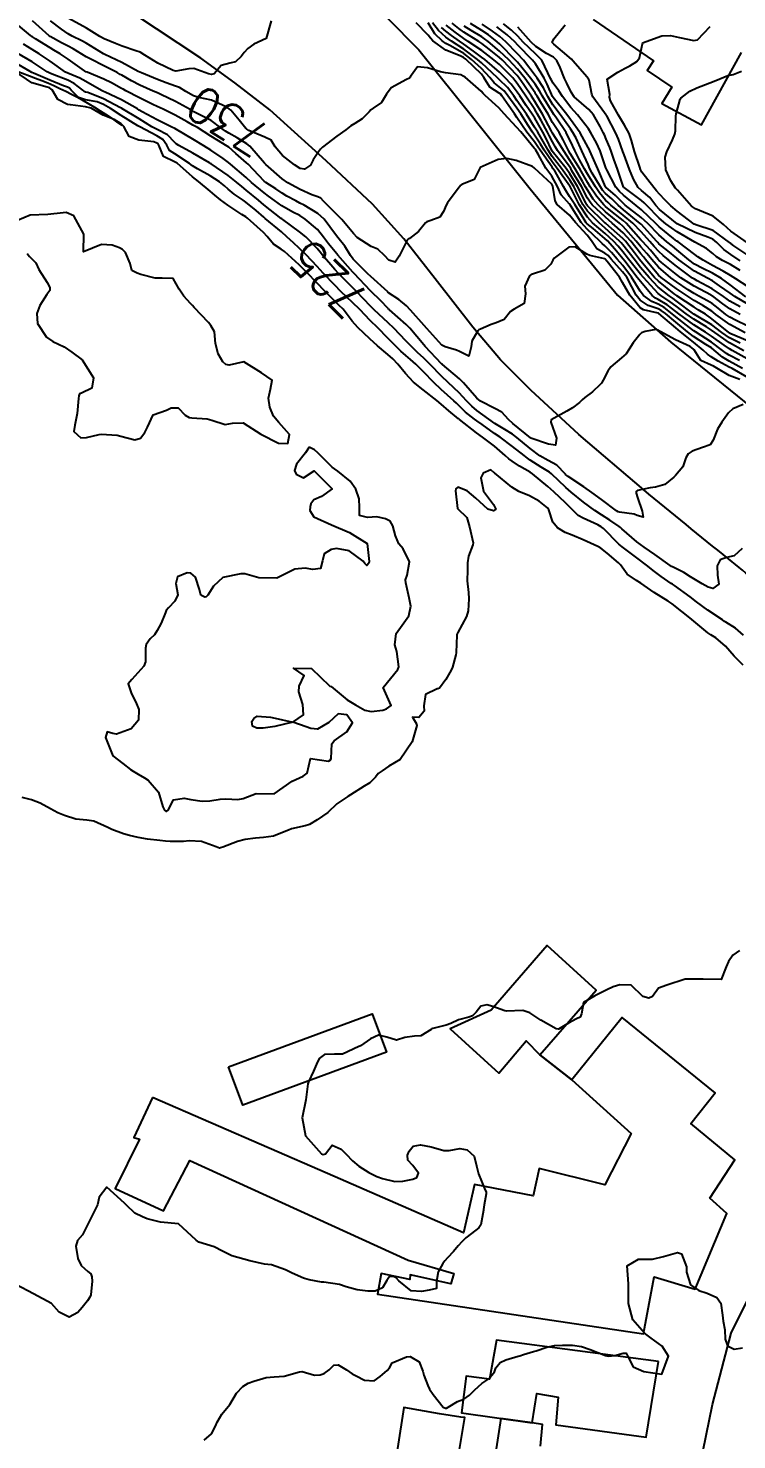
# Model space of a CAD drawing. Header units: metres. Extents: x 318500 to 325275, y 7408834 to 7428799.
# Drawn here: x 321643.6 to 321722.4, y 7415593.7 to 7415750.7 of the extents above; entities that cross this region are included whole.
import ezdxf
from ezdxf.enums import TextEntityAlignment as Align

# ---------------------------------------------------------------- set-up
doc = ezdxf.new("R2010")
doc.units = ezdxf.units.M
doc.header["$MEASUREMENT"] = 0
for name, color, linetype in [('Cotas', 45, 'Continuous'), ('Curvas de Nivel 1m', 11, 'Continuous'), ('Curvas de Nivel 5m', 15, 'Continuous'), ('Edificações', 30, 'Continuous'), ('Vias Primárias', 230, 'Continuous')]:
    doc.layers.add(name, color=color, linetype=linetype)
doc.styles.add('Style-STANDARD', font='STANDARD.shx')

msp = doc.modelspace()

# ---------------------------------------------------------------- linework, layer by layer
at = {"layer": 'Curvas de Nivel 1m', "flags": 128}
for points, elevation in [([(321723.55, 7415711.9), (321721.88, 7415712.88), (321721.56, 7415713.04), (321720.34, 7415713.68), (321719.57, 7415714.17), (321719.14, 7415714.48), (321718.65, 7415714.92), (321717.59, 7415715.79), (321716.14, 7415716.95), (321715.62, 7415717.39), (321713.73, 7415718.99), (321713.68, 7415719.03), (321713.64, 7415719.04), (321712.03, 7415719.4), (321711.65, 7415719.62), (321710.49, 7415721.03), (321709.68, 7415722.44), (321709.34, 7415723.05), (321707.99, 7415724.79), (321707.74, 7415725.07), (321706.07, 7415725.44), (321705.73, 7415725.61), (321704.41, 7415726.43), (321703.73, 7415726.39), (321702.09, 7415725.14), (321701.93, 7415724.93), (321701.71, 7415724.47), (321701.05, 7415723.81), (321699.69, 7415723.39), (321699.54, 7415723.33), (321699.34, 7415723.18), (321698.84, 7415722.02), (321698.91, 7415721.19), (321698.74, 7415720.1), (321697.64, 7415719.48), (321697.23, 7415719.21), (321696.54, 7415718.31), (321695.62, 7415717.96), (321695.07, 7415717.78), (321693.9, 7415717.26), (321693.71, 7415717.16), (321693.61, 7415717.06), (321692.94, 7415715.91), (321692.87, 7415715.27), (321692.61, 7415714.23), (321691.57, 7415714.76), (321691.22, 7415714.93), (321689.95, 7415715.3), (321689.58, 7415715.48), (321687.93, 7415717.34), (321687.61, 7415717.67), (321686.09, 7415719.36), (321685.64, 7415719.84), (321684.82, 7415720.54), (321683.66, 7415721.31), (321683.62, 7415721.35), (321683.57, 7415721.39), (321681.69, 7415723.1), (321681.34, 7415723.42), (321679.71, 7415725.04), (321679.41, 7415725.44), (321678.78, 7415726.5), (321678, 7415727.47), (321677.74, 7415727.79), (321676.48, 7415729.49), (321675.78, 7415730.14), (321674.27, 7415731.04), (321673.8, 7415731.29), (321673.36, 7415731.53), (321672.33, 7415732.07), (321671.81, 7415732.39), (321671.11, 7415732.86), (321669.99, 7415733.58), (321669.82, 7415733.71), (321668.03, 7415735.6), (321667.85, 7415735.77), (321666.68, 7415736.81), (321665.88, 7415737.5), (321665.69, 7415737.63), (321664.56, 7415738.32), (321663.89, 7415738.74), (321662.39, 7415739.68), (321661.9, 7415739.97), (321661.27, 7415740.33), (321659.92, 7415741.05), (321658.57, 7415741.73), (321657.93, 7415742.03), (321657.42, 7415742.26), (321655.95, 7415742.98), (321654.44, 7415743.78), (321654.13, 7415743.95), (321653.96, 7415744.05), (321652.83, 7415744.66), (321651.97, 7415745.09), (321650.12, 7415745.84), (321649.98, 7415745.9), (321649.83, 7415746), (321648, 7415747.28), (321647.12, 7415747.88), (321646.43, 7415748.31), (321646.02, 7415748.55), (321644.37, 7415749.57), (321644.03, 7415749.78), (321643.94, 7415749.83), (321643.82, 7415749.92), (321642.05, 7415751.43)], 728), ([(321723.05, 7415712.87), (321721.57, 7415713.68), (321720.82, 7415714.13), (321719.9, 7415714.91), (321719.58, 7415715.16), (321718.95, 7415715.56), (321717.6, 7415716.44), (321716.93, 7415716.95), (321715.63, 7415718.02), (321714.47, 7415718.98), (321714, 7415719.34), (321713.65, 7415719.52), (321712.54, 7415719.89), (321711.65, 7415720.48), (321711.21, 7415721.02), (321710.74, 7415721.97), (321710.16, 7415723.04), (321709.7, 7415723.64), (321708.42, 7415725.06), (321708.09, 7415725.44), (321707.73, 7415725.71), (321706.84, 7415726.2), (321706.23, 7415727.09), (321705.75, 7415727.7), (321704.47, 7415729.11), (321703.78, 7415729.92), (321702.41, 7415731.14), (321702.18, 7415731.52), (321701.93, 7415733.15), (321701.82, 7415733.39), (321699.89, 7415735.18), (321699.85, 7415735.22), (321699.69, 7415735.34), (321697.86, 7415736.04), (321696.83, 7415736.25), (321695.86, 7415736.12), (321693.85, 7415735.26), (321693.19, 7415733.9), (321691.82, 7415733.35), (321691.7, 7415733.28), (321691.28, 7415732.75), (321690.22, 7415731.3), (321690.06, 7415731.04), (321689.79, 7415730.35), (321689.37, 7415729.72), (321688.38, 7415729.33), (321687.91, 7415729.19), (321687.77, 7415729.08), (321686.99, 7415728.11), (321685.99, 7415727.36), (321685.83, 7415727.26), (321685.74, 7415727.17), (321684.84, 7415725.37), (321684.4, 7415724.69), (321683.71, 7415724.93), (321683.24, 7415725.4), (321682.47, 7415726.16), (321681.73, 7415726.46), (321680.16, 7415727.44), (321679.75, 7415727.88), (321678.45, 7415729.46), (321677.78, 7415730.13), (321676.44, 7415731.49), (321676.14, 7415731.83), (321675.8, 7415731.99), (321675.11, 7415732.21), (321673.81, 7415732.8), (321673.33, 7415733.05), (321672.45, 7415733.54), (321671.83, 7415733.99), (321669.99, 7415735.58), (321669.85, 7415735.73), (321668.23, 7415737.6), (321667.88, 7415737.89), (321666.81, 7415738.54), (321665.89, 7415739.06), (321665.53, 7415739.27), (321665.01, 7415739.64), (321663.91, 7415740.47), (321662.31, 7415741.3), (321661.93, 7415741.49), (321661.6, 7415741.69), (321659.94, 7415742.58), (321658.32, 7415743.37), (321657.96, 7415743.54), (321657.46, 7415743.74), (321655.97, 7415744.4), (321655.07, 7415744.88), (321653.98, 7415745.51), (321653.8, 7415745.61), (321653.46, 7415745.8), (321651.99, 7415746.56), (321650.55, 7415747.29), (321650.01, 7415747.57), (321649.54, 7415747.85), (321648.58, 7415748.43), (321648.02, 7415748.73), (321647.28, 7415749.13), (321646.03, 7415749.82), (321645.91, 7415749.9), (321644.05, 7415751.55)], 729), ([(321670.59, 7415751.57), (321670.04, 7415749.58), (321668.68, 7415748.95), (321668.02, 7415748.48), (321667.58, 7415748.05), (321667.26, 7415747.61), (321666.62, 7415747), (321666, 7415746.87), (321665.05, 7415746.59), (321664.26, 7415745.66), (321663.98, 7415745.6), (321663.63, 7415745.66), (321661.99, 7415746.25), (321661.44, 7415746.23), (321659.98, 7415745.96), (321659.68, 7415746.02), (321658, 7415746.84), (321656.53, 7415747.75), (321656.01, 7415748.06), (321655.56, 7415748.23), (321654.02, 7415748.75), (321653.27, 7415749.04), (321652.03, 7415749.57), (321651.53, 7415749.82), (321650.04, 7415750.73), (321648.1, 7415751.83)], 731), ([(321723.57, 7415713.95), (321721.89, 7415714.88), (321721.58, 7415715.07), (321721.01, 7415715.47), (321719.6, 7415716.49), (321718.93, 7415716.92), (321717.62, 7415717.75), (321715.97, 7415718.96), (321715.64, 7415719.22), (321714.65, 7415719.97), (321713.66, 7415720.57), (321713.38, 7415720.71), (321713, 7415721), (321711.68, 7415722.56), (321711.33, 7415723.02), (321709.94, 7415724.81), (321709.76, 7415725.04), (321709.72, 7415725.09), (321708.82, 7415726.15), (321708.02, 7415727.07), (321707.74, 7415727.33), (321706.41, 7415728.44), (321705.77, 7415728.98), (321705.65, 7415729.1), (321705.41, 7415729.47), (321704.38, 7415731.11), (321703.81, 7415732.02), (321703.37, 7415732.68), (321703.13, 7415733.13), (321702.2, 7415734.79), (321701.95, 7415735.15), (321701.85, 7415735.29), (321700.52, 7415737.17), (321700.27, 7415737.56), (321699.89, 7415738.11), (321699.06, 7415739.19), (321697.92, 7415740.81), (321697.66, 7415741.2), (321697.05, 7415742.1), (321696.28, 7415743.23), (321696.14, 7415743.4), (321695.96, 7415743.53), (321694.92, 7415744.19), (321694.26, 7415745.26), (321693.99, 7415745.63), (321692.26, 7415747.28), (321692.01, 7415747.47), (321691.64, 7415747.66), (321690.02, 7415748.3), (321688.59, 7415749.33), (321688.33, 7415749.62), (321688.05, 7415749.97), (321686.72, 7415751.35)], 731), ([(321723.2, 7415714.86), (321721.59, 7415715.75), (321719.95, 7415716.9), (321719.61, 7415717.15), (321719.03, 7415717.51), (321717.63, 7415718.35), (321716.78, 7415718.95), (321715.65, 7415719.83), (321714.99, 7415720.31), (321713.95, 7415720.99), (321713.66, 7415721.22), (321712.01, 7415723.02), (321711.7, 7415723.38), (321710.37, 7415725.03), (321709.73, 7415725.84), (321709.19, 7415726.5), (321708.67, 7415727.06), (321707.75, 7415727.9), (321706.36, 7415729.09), (321705.78, 7415729.71), (321704.87, 7415731.11), (321703.9, 7415733.04), (321703.86, 7415733.12), (321703.82, 7415733.18), (321702.42, 7415735.14), (321701.86, 7415735.89), (321700.99, 7415737.16), (321700.57, 7415737.85), (321699.9, 7415738.85), (321699.66, 7415739.18), (321699.18, 7415739.92), (321698.37, 7415741.2), (321697.94, 7415741.83), (321696.94, 7415743.22), (321696.51, 7415743.77), (321695.97, 7415744.22), (321695.4, 7415744.66), (321694.92, 7415745.25), (321694, 7415746.27), (321692.89, 7415747.27), (321692.02, 7415747.93), (321690.56, 7415748.77), (321690.04, 7415749.05), (321689.62, 7415749.32), (321688.82, 7415750.1), (321688.08, 7415751.34)], 732), ([(321722.77, 7415715.69), (321721.6, 7415716.29), (321720.75, 7415716.89), (321719.62, 7415717.73), (321717.69, 7415718.89), (321717.64, 7415718.92), (321717.61, 7415718.94), (321715.65, 7415720.42), (321715.34, 7415720.65), (321714.87, 7415720.97), (321713.67, 7415721.94), (321712.64, 7415723.01), (321711.71, 7415724.11), (321710.97, 7415725.03), (321709.74, 7415726.62), (321709.55, 7415726.85), (321709.36, 7415727.05), (321707.76, 7415728.48), (321707.08, 7415729.08), (321705.79, 7415730.39), (321705.29, 7415731.11), (321704.74, 7415732.18), (321704.27, 7415733.12), (321703.83, 7415733.84), (321702.91, 7415735.13), (321701.87, 7415736.48), (321701.42, 7415737.16), (321700.88, 7415738.15), (321700.26, 7415739.17), (321699.91, 7415739.74), (321699, 7415741.19), (321697.95, 7415742.71), (321697.61, 7415743.21), (321696.89, 7415744.14), (321695.98, 7415745.03), (321695.87, 7415745.13), (321695.77, 7415745.23), (321694, 7415746.89), (321693.57, 7415747.26), (321692.03, 7415748.41), (321690.66, 7415749.3), (321690.29, 7415749.55), (321690.04, 7415749.73), (321689.21, 7415750.48), (321688.56, 7415751.33)], 733), ([(321723.62, 7415717.58), (321722.27, 7415718.24), (321721.64, 7415718.58), (321721.2, 7415718.89), (321720.33, 7415719.59), (321719.65, 7415720.1), (321719.15, 7415720.42), (321718.17, 7415720.93), (321717.66, 7415721.21), (321716.99, 7415721.63), (321715.68, 7415722.51), (321715.06, 7415722.97), (321713.71, 7415724.17), (321712.97, 7415725), (321712.4, 7415725.68), (321711.73, 7415726.43), (321711.22, 7415727.03), (321709.76, 7415728.67), (321709.36, 7415729.05), (321707.79, 7415730.32), (321706.98, 7415731.08), (321706.44, 7415731.73), (321705.82, 7415732.68), (321705.58, 7415733.1), (321705.24, 7415733.69), (321704.43, 7415735.11), (321703.86, 7415735.99), (321703.11, 7415737.13), (321702.65, 7415737.9), (321701.9, 7415739.06), (321701.86, 7415739.11), (321701.85, 7415739.15), (321701.78, 7415739.28), (321700.8, 7415741.17), (321699.95, 7415742.59), (321699.56, 7415743.18), (321698.72, 7415744.45), (321698.2, 7415745.2), (321697.98, 7415745.47), (321696.3, 7415747.23), (321696.01, 7415747.5), (321694.86, 7415748.42), (321694.04, 7415749.03), (321693.7, 7415749.26), (321692.05, 7415750.29), (321691.47, 7415750.7), (321690.73, 7415751.3)], 736), ([(321722.78, 7415718.87), (321721.65, 7415719.51), (321720.84, 7415720.08), (321719.74, 7415720.91), (321719.66, 7415720.96), (321719.55, 7415721.03), (321717.68, 7415722.04), (321716.19, 7415722.95), (321715.7, 7415723.32), (321714.02, 7415724.68), (321713.72, 7415724.94), (321713.67, 7415724.99), (321712.79, 7415726.06), (321711.9, 7415727.02), (321711.74, 7415727.19), (321710.1, 7415729.04), (321709.77, 7415729.34), (321708.56, 7415730.29), (321707.8, 7415730.89), (321707.61, 7415731.07), (321706.8, 7415732.07), (321706.1, 7415733.1), (321705.83, 7415733.55), (321704.93, 7415735.11), (321703.88, 7415736.8), (321703.7, 7415737.12), (321703.1, 7415738.34), (321702.63, 7415739.14), (321701.92, 7415740.26), (321701.41, 7415741.16), (321700.57, 7415742.55), (321700.19, 7415743.18), (321700.1, 7415743.32), (321699.96, 7415743.55), (321698.81, 7415745.19), (321697.99, 7415746.19), (321697.05, 7415747.21), (321696.02, 7415748.19), (321694.76, 7415749.25), (321694.35, 7415749.57), (321694.05, 7415749.77), (321692.85, 7415750.47), (321692.06, 7415750.96)], 737), ([(321722.77, 7415719.75), (321721.65, 7415720.37), (321721.35, 7415720.58), (321720.94, 7415720.89), (321719.67, 7415721.73), (321717.98, 7415722.64), (321717.69, 7415722.8), (321717.46, 7415722.94), (321715.71, 7415724.25), (321714.8, 7415724.97), (321714.2, 7415725.46), (321713.73, 7415725.9), (321713.21, 7415726.47), (321712.72, 7415727.01), (321711.76, 7415728.07), (321710.83, 7415729.03), (321709.78, 7415729.93), (321708.39, 7415731.06), (321708.08, 7415731.34), (321707.81, 7415731.62), (321707.14, 7415732.41), (321706.67, 7415733.09), (321705.84, 7415734.45), (321705.45, 7415735.1), (321704.89, 7415736.08), (321704.37, 7415737.12), (321703.89, 7415738.16), (321703.58, 7415738.81), (321703.41, 7415739.13), (321702.35, 7415740.72), (321702.05, 7415741.15), (321701.93, 7415741.32), (321700.8, 7415743.17), (321700.49, 7415743.7), (321699.97, 7415744.51), (321699.46, 7415745.19), (321698.01, 7415746.96), (321697.79, 7415747.2), (321696.04, 7415748.95), (321695.73, 7415749.23), (321694.79, 7415749.99), (321694.05, 7415750.49), (321692.79, 7415751.27)], 738), ([(321723.65, 7415720.05), (321722.2, 7415720.87), (321721.67, 7415721.25), (321720.5, 7415722.08), (321719.69, 7415722.62), (321719.15, 7415722.92), (321717.7, 7415723.72), (321715.95, 7415724.96), (321715.72, 7415725.15), (321714.72, 7415725.97), (321713.74, 7415726.76), (321713.62, 7415726.88), (321713.52, 7415726.99), (321711.77, 7415728.92), (321711.66, 7415729.02), (321709.79, 7415730.53), (321709.2, 7415731.05), (321708.49, 7415731.74), (321707.81, 7415732.36), (321707.48, 7415732.73), (321707.24, 7415733.08), (321706.33, 7415734.61), (321706.07, 7415735.1), (321705.86, 7415735.58), (321705.17, 7415737.11), (321704.52, 7415738.49), (321704.18, 7415739.12), (321703.91, 7415739.54), (321702.75, 7415741.14), (321701.95, 7415742.22), (321701.38, 7415743.16), (321700.89, 7415744.09), (321700.2, 7415745.18), (321699.98, 7415745.48), (321698.66, 7415747.19), (321698.02, 7415747.89), (321696.71, 7415749.22), (321696.36, 7415749.54), (321696.05, 7415749.81), (321695.24, 7415750.43), (321694.06, 7415751.21)], 739), ([(321723.68, 7415721.97), (321722.3, 7415722.87), (321721.7, 7415723.24), (321720.9, 7415723.69), (321719.71, 7415724.35), (321718.67, 7415724.93), (321718.08, 7415725.29), (321717.73, 7415725.55), (321715.88, 7415726.96), (321715.74, 7415727.06), (321715.38, 7415727.33), (321713.76, 7415728.64), (321713.39, 7415729), (321711.79, 7415730.54), (321711.21, 7415731.03), (321709.81, 7415732.17), (321709.36, 7415732.59), (321708.96, 7415733.05), (321707.93, 7415734.98), (321707.9, 7415735.07), (321707.85, 7415735.2), (321707.21, 7415737.08), (321706.8, 7415738), (321706.18, 7415739.1), (321705.91, 7415739.53), (321704.69, 7415741.11), (321703.94, 7415741.93), (321703.03, 7415743.13), (321702.61, 7415743.78), (321701.97, 7415744.63), (321701.79, 7415744.96), (321701.69, 7415745.15), (321701.39, 7415745.76), (321700.73, 7415747.17), (321700.02, 7415747.9), (321698.65, 7415749.19), (321698.05, 7415749.84), (321697.35, 7415750.51), (321696.44, 7415751.22)], 741), ([(321722.79, 7415723.78), (321721.71, 7415724.44), (321720.83, 7415724.89), (321720.13, 7415725.31), (321719.73, 7415725.68), (321719.05, 7415726.24), (321717.74, 7415726.93), (321717.72, 7415726.94), (321715.76, 7415728.09), (321714.51, 7415728.98), (321713.78, 7415729.6), (321712.38, 7415731.01), (321712.1, 7415731.31), (321711.81, 7415731.57), (321709.86, 7415733), (321709.82, 7415733.04), (321709.8, 7415733.06), (321709.14, 7415735.05), (321708.74, 7415736.18), (321708.43, 7415737.06), (321708.28, 7415737.46), (321707.89, 7415738.38), (321707.68, 7415738.86), (321707.57, 7415739.07), (321707.19, 7415739.8), (321706.45, 7415741.09), (321705.94, 7415741.69), (321704.31, 7415743.12), (321703.96, 7415743.61), (321703.49, 7415744.64), (321703.24, 7415745.13), (321702.75, 7415746.38), (321702.4, 7415747.14), (321702.02, 7415747.51), (321701.25, 7415747.94), (321700.03, 7415748.71), (321699.51, 7415749.19), (321698.06, 7415750.86)], 742), ([(321722.79, 7415724.87), (321721.73, 7415725.57), (321720.96, 7415726.12), (321720.2, 7415726.9), (321719.75, 7415727.27), (321719.18, 7415727.49), (321717.76, 7415728), (321715.77, 7415728.96), (321713.79, 7415730.58), (321713.41, 7415731), (321712.72, 7415731.91), (321711.82, 7415732.67), (321711.43, 7415733.02), (321710.92, 7415733.94), (321710.47, 7415735.03), (321709.87, 7415736.65), (321709.73, 7415737.04), (321709.24, 7415738.39), (321708.94, 7415739.05), (321707.93, 7415741), (321707.88, 7415741.07), (321707.68, 7415741.32), (321706.38, 7415743.09), (321706.26, 7415743.39), (321705.98, 7415744.95), (321705.92, 7415745.1), (321705.5, 7415745.59), (321704.18, 7415747.12), (321704.01, 7415747.3), (321703.01, 7415748.15), (321702.04, 7415748.97), (321701.87, 7415749.15), (321702.04, 7415749.57), (321703.32, 7415751.13)], 743), ([(321723.73, 7415725.43), (321722.07, 7415726.54), (321721.74, 7415726.77), (321721.68, 7415726.82), (321721.6, 7415726.88), (321719.76, 7415728.22), (321717.85, 7415728.86), (321717.77, 7415728.89), (321717.67, 7415728.94), (321715.79, 7415730.37), (321715.07, 7415730.97), (321714.42, 7415731.6), (321713.81, 7415732.26), (321713.47, 7415732.65), (321713.17, 7415733), (321711.85, 7415734.74), (321711.7, 7415735.02), (321711.61, 7415735.27), (321711.04, 7415737.03), (321710.69, 7415738.23), (321710.43, 7415739.03), (321709.91, 7415739.94), (321709.24, 7415741.05), (321708.35, 7415742.67), (321708.24, 7415743.07), (321708.28, 7415743.38), (321707.98, 7415745.07), (321709.17, 7415745.87), (321710, 7415746.3), (321710.49, 7415746.54), (321711.27, 7415747.03), (321711.59, 7415747.45), (321711.93, 7415749.02), (321711.96, 7415749.1), (321712.04, 7415749.17), (321712.31, 7415749.28), (321714.05, 7415749.9), (321715.02, 7415749.95), (321716.05, 7415749.71), (321717.62, 7415749.37), (321718.05, 7415749.45), (321719.44, 7415750.92)], 744), ([(321723.6, 7415715.94), (321721.74, 7415716.74), (321721.61, 7415716.81), (321721.51, 7415716.88), (321719.63, 7415718.42), (321718.91, 7415718.92), (321718.12, 7415719.41), (321717.65, 7415719.7), (321715.75, 7415720.96), (321715.66, 7415721.02), (321715.45, 7415721.18), (321713.68, 7415722.58), (321713.26, 7415723), (321711.72, 7415724.83), (321711.57, 7415725.02), (321711.02, 7415725.74), (321710.01, 7415727.04), (321709.74, 7415727.33), (321707.82, 7415729.02), (321707.77, 7415729.06), (321705.8, 7415730.98), (321705.71, 7415731.1), (321705.61, 7415731.3), (321704.68, 7415733.11), (321703.84, 7415734.53), (321703.42, 7415735.13), (321701.88, 7415737.05), (321701.82, 7415737.15), (321701.19, 7415738.46), (321700.81, 7415739.17), (321699.92, 7415740.74), (321699.65, 7415741.18), (321698.99, 7415742.14), (321698.26, 7415743.2), (321697.96, 7415743.63), (321697.29, 7415744.53), (321696.65, 7415745.22), (321695.99, 7415745.84), (321694.38, 7415747.25), (321694.01, 7415747.53), (321693.13, 7415748.17), (321692.04, 7415748.95), (321691.56, 7415749.29), (321690.68, 7415749.93), (321690.05, 7415750.4), (321689.57, 7415750.83)], 734), ([(321723.11, 7415708.86), (321721.97, 7415708.4), (321721.49, 7415707.94), (321720.76, 7415706.89), (321720.26, 7415706.11), (321719.76, 7415704.91), (321719.44, 7415704.38), (321718.59, 7415704.07), (321717.43, 7415703.68), (321716.98, 7415703.39), (321716.74, 7415702.95), (321716.42, 7415701.94), (321715.59, 7415700.96), (321715.49, 7415700.87), (321715.4, 7415700.78), (321714.4, 7415699.96), (321713.38, 7415699.68), (321712.78, 7415699.59), (321711.37, 7415699.31), (321711.21, 7415699.18), (321711.21, 7415699.01), (321711.36, 7415698.52), (321711.89, 7415697), (321712, 7415696.34), (321711.34, 7415696.53), (321710.98, 7415696.66), (321709.34, 7415696.87), (321709.21, 7415696.91), (321709.02, 7415697.04), (321707.36, 7415698.31), (321706.29, 7415699.08), (321705.38, 7415699.69), (321703.64, 7415700.87), (321703.4, 7415701.05), (321703.34, 7415701.12), (321702.39, 7415702.11), (321701.41, 7415702.62), (321700.48, 7415703.16), (321699.43, 7415703.97), (321697.94, 7415705.19), (321697.46, 7415705.55), (321696.6, 7415706.07), (321695.47, 7415706.76), (321694.8, 7415707.24), (321693.49, 7415708.21), (321692.91, 7415708.68), (321692.34, 7415709.27), (321691.51, 7415710.16), (321690.3, 7415711.3), (321689.54, 7415712.02), (321688.29, 7415713.32), (321687.57, 7415714.04), (321686.88, 7415714.65), (321686.17, 7415715.35), (321685.59, 7415715.97), (321684.23, 7415717.38), (321683.62, 7415717.96), (321682.06, 7415719.41), (321681.85, 7415719.62), (321681.64, 7415719.83), (321680.1, 7415721.44), (321679.67, 7415721.87), (321678.08, 7415723.46), (321677.7, 7415723.88), (321676.33, 7415725.49), (321676.06, 7415725.83), (321675.73, 7415726.24), (321674.45, 7415727.51), (321673.75, 7415728.08), (321671.88, 7415729.44), (321671.77, 7415729.52), (321671.73, 7415729.55), (321669.79, 7415731.09), (321669.19, 7415731.59), (321667.81, 7415732.71), (321667.32, 7415733.11), (321666.74, 7415733.62), (321665.83, 7415734.36), (321663.92, 7415735.66), (321663.85, 7415735.7), (321663.74, 7415735.77), (321661.87, 7415736.85), (321660.34, 7415737.7), (321660.04, 7415737.87), (321659.88, 7415738.03), (321659.05, 7415738.88), (321657.9, 7415739.47), (321657.33, 7415739.75), (321655.91, 7415740.67), (321654, 7415741.79), (321653.93, 7415741.83), (321653.85, 7415741.87), (321651.95, 7415742.9), (321650.21, 7415743.59), (321649.96, 7415743.64), (321649.81, 7415743.69), (321649.63, 7415743.84), (321648.7, 7415744.6), (321647.97, 7415744.97), (321646.24, 7415745.63), (321645.98, 7415745.73), (321645.67, 7415745.9), (321644, 7415747), (321642.41, 7415747.94)], 726), ([(321722.75, 7415711.66), (321721.55, 7415712.1), (321720.19, 7415712.9), (321719.8, 7415713.14), (321719.56, 7415713.24), (321718.41, 7415713.77), (321717.67, 7415714.94), (321717.58, 7415715.04), (321717.21, 7415715.32), (321715.6, 7415716.06), (321713.88, 7415716.99), (321713.61, 7415717.14), (321713.39, 7415717.22), (321712.21, 7415717.01), (321711.8, 7415716.83), (321711.6, 7415716.66), (321710.87, 7415715.74), (321710.45, 7415715.03), (321710.09, 7415714.52), (321709.57, 7415714.06), (321708.41, 7415713.06), (321708.04, 7415712.58), (321707.54, 7415711.59), (321707.35, 7415711.26), (321707.19, 7415711.08), (321706.34, 7415710.27), (321705.51, 7415709.63), (321705.21, 7415709.39), (321704.91, 7415709.11), (321704.13, 7415708.48), (321703.49, 7415708.11), (321701.75, 7415707.15), (321701.71, 7415706.91), (321702.36, 7415705.14), (321702.22, 7415704.36), (321701.44, 7415704.46), (321699.48, 7415705.14), (321699.45, 7415705.16), (321697.47, 7415706.77), (321697, 7415707.21), (321696.27, 7415708), (321695.49, 7415708.44), (321693.88, 7415709.25), (321693.5, 7415709.56), (321691.99, 7415711.27), (321691.54, 7415711.73), (321689.66, 7415713.31), (321689.6, 7415713.35), (321689.56, 7415713.39), (321687.75, 7415715.33), (321687.58, 7415715.52), (321686.01, 7415717.36), (321685.62, 7415717.76), (321683.77, 7415719.39), (321683.7, 7415719.44), (321683.64, 7415719.5), (321682.72, 7415720.47), (321681.76, 7415721.42), (321681.66, 7415721.52), (321679.83, 7415723.44), (321679.69, 7415723.59), (321678.03, 7415725.47), (321677.9, 7415725.64), (321677.72, 7415725.85), (321676.98, 7415726.73), (321676.43, 7415727.49), (321675.75, 7415728.33), (321674.39, 7415729.51), (321673.78, 7415729.89), (321673.02, 7415730.29), (321671.79, 7415730.98), (321670.96, 7415731.56), (321670.29, 7415732.06), (321669.81, 7415732.42), (321668.43, 7415733.59), (321667.83, 7415734.13), (321666.09, 7415735.63), (321665.85, 7415735.81), (321665.27, 7415736.23), (321663.87, 7415737.18), (321663.11, 7415737.67), (321661.89, 7415738.41), (321661.08, 7415738.88), (321659.9, 7415739.58), (321659.82, 7415739.63), (321659.64, 7415739.71), (321657.91, 7415740.55), (321656.23, 7415741.45), (321655.93, 7415741.64), (321655.74, 7415741.76), (321653.95, 7415742.79), (321652.14, 7415743.63), (321651.96, 7415743.71), (321651.72, 7415743.82), (321649.97, 7415744.81), (321649.31, 7415745.19), (321647.98, 7415745.75), (321647.72, 7415745.87), (321646, 7415747.09), (321644.79, 7415747.91), (321644.01, 7415748.39), (321643.06, 7415748.98)], 727), ([(321723.16, 7415683.2), (321722.28, 7415683.97), (321721.18, 7415684.64), (321721.03, 7415684.73), (321720.8, 7415684.89), (321719.2, 7415685.99), (321717.93, 7415686.92), (321717.22, 7415687.45), (321715.49, 7415688.71), (321715.24, 7415688.88), (321715.12, 7415688.96), (321713.99, 7415689.72), (321713.25, 7415690.29), (321712.36, 7415691), (321711.27, 7415691.81), (321709.64, 7415693.03), (321709.29, 7415693.34), (321707.56, 7415695.07), (321707.43, 7415695.18), (321707.32, 7415695.25), (321706.93, 7415695.47), (321705.33, 7415696.21), (321704.77, 7415696.53), (321704.16, 7415697.11), (321703.35, 7415697.91), (321702.05, 7415699.14), (321701.38, 7415699.75), (321699.67, 7415701.17), (321699.4, 7415701.34), (321698.24, 7415702.02), (321697.41, 7415702.57), (321697.04, 7415702.83), (321696.62, 7415703.21), (321695.43, 7415704.23), (321694.1, 7415705.24), (321693.46, 7415705.73), (321691.57, 7415707.19), (321691.48, 7415707.26), (321691.45, 7415707.28), (321690.36, 7415708.16), (321689.5, 7415708.92), (321689.03, 7415709.31), (321687.52, 7415710.5), (321686.45, 7415711.35), (321685.54, 7415712.31), (321684.71, 7415713.37), (321684.14, 7415713.95), (321683.57, 7415714.45), (321682.44, 7415715.4), (321681.59, 7415716.16), (321680.25, 7415717.43), (321679.62, 7415718.14), (321678.6, 7415719.46), (321678.13, 7415719.94), (321677.65, 7415720.4), (321676.58, 7415721.48), (321675.67, 7415722.4), (321674.59, 7415723.51), (321673.7, 7415724.4), (321672.49, 7415725.54), (321672.09, 7415725.91), (321671.73, 7415726.16), (321670.86, 7415726.7), (321670.15, 7415727.57), (321669.75, 7415728.02), (321667.95, 7415729.6), (321667.77, 7415729.74), (321667.35, 7415730.03), (321665.79, 7415731.04), (321664.97, 7415731.64), (321664.32, 7415732.17), (321663.81, 7415732.6), (321662.51, 7415733.67), (321661.83, 7415734.2), (321660.15, 7415735.71), (321659.85, 7415735.86), (321658.61, 7415736.48), (321658.11, 7415737.74), (321658.02, 7415737.88), (321657.88, 7415737.96), (321657.53, 7415738.09), (321655.89, 7415738.29), (321654.79, 7415738.68), (321654.2, 7415739.79), (321653.9, 7415740.11), (321653.14, 7415740.58), (321651.92, 7415741.08), (321650.58, 7415741.83), (321649.93, 7415741.98), (321648.27, 7415742.2), (321647.93, 7415742.26), (321646.85, 7415742.8), (321646.24, 7415743.9), (321645.95, 7415744.09), (321645.69, 7415744.17), (321643.96, 7415744.65), (321642.07, 7415745.95)], 724), ([(321643.44, 7415725.66), (321643.7, 7415725.34), (321644.42, 7415724.63), (321644.74, 7415723.9), (321645.67, 7415722.46), (321645.99, 7415721.89), (321645.98, 7415721.56), (321645.65, 7415721.11), (321644.87, 7415719.9), (321644.54, 7415719), (321644.61, 7415717.9), (321645.59, 7415716.37), (321646.31, 7415715.88), (321647.57, 7415715.28), (321648.42, 7415714.71), (321649.56, 7415713.84), (321650.84, 7415711.82), (321650.66, 7415710.68), (321649.5, 7415710.13), (321649.27, 7415710.07), (321649.19, 7415709.84), (321649.18, 7415709.53), (321649, 7415707.85), (321648.75, 7415706.56), (321648.63, 7415705.85), (321649.44, 7415705.16), (321650.06, 7415705.21), (321651.45, 7415705.54), (321651.7, 7415705.56), (321653.45, 7415705.46), (321653.87, 7415705.35), (321655.44, 7415704.93), (321656.07, 7415705.13), (321656.53, 7415705.74), (321656.85, 7415706.35), (321657.48, 7415707.73), (321658.95, 7415708.25), (321659.49, 7415708.49), (321660.27, 7415708.48), (321661.04, 7415707.69), (321661.48, 7415707.44), (321661.76, 7415707.39), (321663.47, 7415707.28), (321664, 7415707.12), (321665.47, 7415706.65), (321666.3, 7415706.78), (321667.47, 7415706.84), (321669.45, 7415705.57), (321671.43, 7415704.55), (321672.45, 7415704.52), (321672.64, 7415705.53), (321671.47, 7415706.88), (321670.85, 7415707.56), (321670.46, 7415708.59), (321670.32, 7415709.56), (321670.51, 7415710.57), (321670.71, 7415711.56), (321669.54, 7415712.41), (321667.56, 7415713.6), (321665.92, 7415713.26), (321665.56, 7415713.33), (321665.21, 7415713.63), (321664.69, 7415714.51), (321664.42, 7415715.64), (321664.3, 7415716.94), (321663.9, 7415717.65), (321663.62, 7415717.98), (321662.02, 7415719.67), (321661.84, 7415719.88), (321661.64, 7415720.1), (321660.89, 7415720.93), (321660.38, 7415721.7), (321659.68, 7415722.89), (321658.48, 7415722.92), (321657.68, 7415722.92), (321656.09, 7415723.35), (321655.69, 7415723.47), (321655.11, 7415723.77), (321654.92, 7415724.55), (321654.4, 7415725.78), (321654.07, 7415726.13), (321653.73, 7415726.3), (321652.92, 7415726.6), (321651.73, 7415726.68), (321649.72, 7415725.84), (321649.74, 7415727.84), (321648.64, 7415729.86), (321647.78, 7415730.22), (321647.45, 7415730.2), (321645.77, 7415730.02), (321643.77, 7415729.92), (321642.36, 7415729.34)], 723), ([(321723.12, 7415679.87), (321722.11, 7415680.87), (321721.15, 7415681.98), (321720.06, 7415682.9), (321719.5, 7415683.24), (321719.17, 7415683.47), (321717.42, 7415684.93), (321717.18, 7415685.13), (321716.3, 7415685.84), (321715.21, 7415686.68), (321714.77, 7415686.97), (321713.22, 7415687.95), (321711.74, 7415689), (321711.24, 7415689.3), (321710.2, 7415689.98), (321709.45, 7415691.04), (321709.26, 7415691.25), (321708, 7415692.34), (321707.29, 7415692.89), (321706.96, 7415693.07), (321705.3, 7415693.82), (321704.1, 7415694.32), (321703.31, 7415694.64), (321702.45, 7415695.13), (321701.94, 7415695.76), (321701.48, 7415697.15), (321701.34, 7415697.36), (321700.4, 7415698.12), (321699.36, 7415698.7), (321698.17, 7415699.19), (321697.38, 7415699.67), (321695.48, 7415701.23), (321695.43, 7415701.26), (321695.4, 7415701.28), (321695.05, 7415701.59), (321694.2, 7415701.24), (321693.93, 7415700.7), (321694.22, 7415699.24), (321695.35, 7415697.73), (321695.59, 7415697.23), (321695.34, 7415697.03), (321694.69, 7415697.24), (321693.36, 7415698.45), (321692.4, 7415699.26), (321691.38, 7415699.68), (321691.16, 7415699.5), (321691.1, 7415699.28), (321691.34, 7415697.28), (321692.37, 7415696.31), (321692.67, 7415695.26), (321693.06, 7415693.49), (321693.02, 7415693.25), (321692.55, 7415691.98), (321692.46, 7415691.26), (321692.43, 7415690.44), (321692.41, 7415689.26), (321692.54, 7415687.94), (321692.59, 7415687.26), (321692.53, 7415685.92), (321692.33, 7415685.26), (321691.36, 7415683.48), (321691.26, 7415683.28), (321691.24, 7415683.2), (321691.2, 7415681.28), (321691.19, 7415681.22), (321691.13, 7415681), (321690.76, 7415679.63), (321690.62, 7415679.29), (321690.04, 7415678.25), (321689.33, 7415677.31), (321689.15, 7415677.24), (321689.08, 7415677.23), (321687.79, 7415676.6), (321687.57, 7415675.32), (321687.63, 7415674.74), (321687.03, 7415674.03), (321686.31, 7415674.06), (321686.78, 7415673.33), (321686.82, 7415673.14), (321686.27, 7415671.34), (321684.97, 7415669.36), (321683.7, 7415668.64), (321682.95, 7415668.1), (321682.52, 7415667.82), (321682.22, 7415667.4), (321681.56, 7415666.77), (321680.93, 7415666.38), (321679.44, 7415665.43), (321679.12, 7415665.23), (321678.92, 7415665.11), (321677.92, 7415664.44), (321676.89, 7415663.47), (321675.71, 7415662.65), (321674.87, 7415662.15), (321674.38, 7415661.98), (321672.86, 7415661.65), (321672.77, 7415661.62), (321672.61, 7415661.52), (321670.85, 7415660.84), (321669.73, 7415660.68), (321668.85, 7415660.62), (321667.72, 7415660.46), (321666.85, 7415660.25), (321665.21, 7415659.62), (321664.95, 7415659.52), (321664.84, 7415659.51), (321664.47, 7415659.63), (321662.85, 7415660.24), (321661.48, 7415660.3), (321660.85, 7415660.23), (321659.37, 7415660.23), (321658.85, 7415660.28), (321658.2, 7415660.36), (321656.85, 7415660.5), (321655.79, 7415660.68), (321654.85, 7415660.92), (321654.18, 7415661.1), (321652.86, 7415661.56), (321652.41, 7415661.79), (321650.87, 7415662.51), (321650.09, 7415662.6), (321648.87, 7415662.74), (321647.62, 7415663.12), (321646.88, 7415663.42), (321646.05, 7415663.88), (321644.9, 7415664.5), (321643.93, 7415664.88), (321642.91, 7415665.15)], 723), ([(321722.7, 7415648.12), (321721.96, 7415647.59), (321721.47, 7415646.87), (321721.24, 7415646.3), (321720.65, 7415644.88), (321718.65, 7415644.91), (321716.65, 7415644.93), (321714.64, 7415644.26), (321713.68, 7415643.93), (321713.03, 7415642.98), (321712.62, 7415642.79), (321711.96, 7415643), (321710.64, 7415644.26), (321709.39, 7415644.28), (321708.64, 7415644.07), (321707.95, 7415643.74), (321706.62, 7415643.07), (321705.36, 7415642.33), (321705.11, 7415641.08), (321704.97, 7415640.71), (321704.59, 7415640.51), (321703.68, 7415640.01), (321702.57, 7415639.34), (321702.3, 7415639.39), (321700.59, 7415640.37), (321699.39, 7415641.16), (321698.6, 7415641.45), (321696.77, 7415641.36), (321696.6, 7415641.38), (321695.28, 7415641.89), (321694.61, 7415642.05), (321693.93, 7415641.91), (321693.42, 7415641.24), (321693.01, 7415640.83), (321692.59, 7415640.68), (321691.45, 7415640.4), (321690.58, 7415639.99), (321690.08, 7415639.79), (321688.57, 7415639.44), (321688.48, 7415639.4), (321688.39, 7415639.31), (321687.27, 7415638.62), (321686.56, 7415638.59), (321685.46, 7415638.44), (321684.55, 7415638.14), (321683.46, 7415638.47), (321682.56, 7415638.7), (321681.66, 7415638.29), (321680.54, 7415637.5), (321680.48, 7415637.47), (321680.35, 7415637.41), (321678.53, 7415636.59), (321677.66, 7415636.58), (321676.53, 7415636.54), (321675.93, 7415636.08), (321675.64, 7415635.48), (321675.32, 7415634.67), (321674.76, 7415633.49), (321674.69, 7415633.28), (321674.46, 7415631.49), (321674.06, 7415629.5), (321674.41, 7415627.49), (321676.21, 7415625.47), (321676.38, 7415625.42), (321676.65, 7415625.47), (321677.4, 7415626.45), (321678.39, 7415625.99), (321678.95, 7415625.43), (321679.66, 7415624.71), (321680.37, 7415624.1), (321681.46, 7415623.4), (321682.35, 7415622.97), (321682.98, 7415622.75), (321684.35, 7415622.42), (321685.26, 7415622.44), (321686.35, 7415622.66), (321686.82, 7415622.86), (321687, 7415623.32), (321686.37, 7415624.17), (321685.81, 7415624.77), (321685.78, 7415625.34), (321685.95, 7415625.77), (321686.4, 7415626.34), (321687.23, 7415626.49), (321688.39, 7415626.27), (321689.81, 7415625.87), (321690.39, 7415625.84), (321691.58, 7415626.08), (321692.39, 7415625.94), (321693.17, 7415625.24), (321693.46, 7415624.15), (321693.66, 7415623.24), (321694.34, 7415621.63), (321694.51, 7415621.23), (321694.52, 7415621.03), (321694.31, 7415619.8), (321694.23, 7415619.3), (321694.23, 7415619.23), (321693.94, 7415617.58), (321693.71, 7415617.24), (321692.88, 7415616.63), (321692.26, 7415616.12), (321691.81, 7415615.7), (321691.41, 7415615.26), (321690.88, 7415614.63), (321690.23, 7415613.91), (321689.93, 7415613.58), (321689.71, 7415613.29), (321689.17, 7415612.34), (321689.01, 7415611.29), (321689, 7415610.48), (321688.19, 7415610.33), (321687.34, 7415610.16), (321686.18, 7415610.23), (321684.82, 7415611.35), (321684.52, 7415611.67), (321684.2, 7415611.84), (321683.75, 7415611.82), (321683.48, 7415611.37), (321682.99, 7415610.57), (321682.18, 7415610.19), (321681.36, 7415610.21), (321680.18, 7415610.34), (321678.93, 7415610.69), (321678.19, 7415610.94), (321676.45, 7415611.21), (321676.2, 7415611.22), (321674.81, 7415611.48), (321674.32, 7415611.61), (321674.2, 7415611.64), (321672.92, 7415612.22), (321672.21, 7415612.58), (321670.63, 7415613.12), (321670.22, 7415613.17), (321669.87, 7415613.2), (321668.22, 7415613.57), (321666.23, 7415614.15), (321665.18, 7415614.67), (321664.24, 7415615.15), (321662.54, 7415615.65), (321662.25, 7415615.86), (321660.28, 7415617.68), (321658.28, 7415617.88), (321656.82, 7415618.26), (321656.29, 7415618.46), (321655.42, 7415618.87), (321654.49, 7415619.76), (321654.3, 7415619.99), (321652.33, 7415621.78), (321651.46, 7415620.65), (321651.27, 7415619.8), (321650.28, 7415617.81), (321649.61, 7415616.47), (321649.06, 7415615.83), (321648.85, 7415615.22), (321649.1, 7415613.83), (321649.46, 7415613.07), (321650.21, 7415612.39), (321650.52, 7415612.12), (321650.66, 7415611.8), (321650.68, 7415611.31), (321650.52, 7415609.8), (321650.44, 7415609.53), (321650.16, 7415609.11), (321649.57, 7415608.4), (321649.1, 7415607.83), (321648.13, 7415607.31), (321647, 7415607.85), (321646.15, 7415608.83), (321644.17, 7415609.89), (321642.19, 7415610.94)], 722), ([(321663.15, 7415593.63), (321663.97, 7415594.32), (321664.41, 7415595.18), (321664.58, 7415595.61), (321665.1, 7415596.5), (321666.01, 7415597.6), (321666.76, 7415598.86), (321667.44, 7415599.58), (321668.04, 7415599.97), (321668.68, 7415600.19), (321670.05, 7415600.59), (321670.92, 7415600.67), (321672.05, 7415600.73), (321673.77, 7415601.21), (321674.06, 7415601.27), (321675.43, 7415600.84), (321676.05, 7415600.88), (321676.48, 7415601.03), (321677.06, 7415601.45), (321677.57, 7415601.95), (321678.07, 7415601.99), (321678.98, 7415601.43), (321679.63, 7415600.99), (321680.05, 7415600.77), (321680.97, 7415600.31), (321682.05, 7415600.22), (321682.73, 7415600.7), (321683.5, 7415601.37), (321683.76, 7415601.67), (321684.07, 7415602.21), (321685.66, 7415602.91), (321686.08, 7415602.92), (321687.08, 7415602.32), (321687.46, 7415601.31), (321687.6, 7415600.86), (321688.04, 7415599.7), (321688.23, 7415599.3), (321688.61, 7415598.72), (321689.75, 7415597.28), (321690.01, 7415597.17), (321690.12, 7415597.17), (321690.31, 7415597.28), (321691.35, 7415597.93), (321692.02, 7415598.2), (321692.66, 7415598.61), (321693.25, 7415599.23), (321694.05, 7415599.94), (321694.81, 7415600.46), (321695.43, 7415601.21), (321695.6, 7415601.67), (321696.08, 7415602.25), (321696.71, 7415602.56), (321698.09, 7415602.96), (321698.25, 7415603.01), (321698.67, 7415603.16), (321699.77, 7415603.47), (321700.1, 7415603.57), (321701.26, 7415603.97), (321702.11, 7415604.15), (321703.03, 7415604.18), (321704.11, 7415604.2), (321705.14, 7415604.04), (321706.1, 7415603.7), (321707.79, 7415603.04), (321708.09, 7415602.98), (321708.83, 7415603.03), (321709.78, 7415603.32), (321710.09, 7415603.32), (321710.24, 7415603.01), (321710.87, 7415601.79), (321712.07, 7415601.28), (321714.07, 7415600.96), (321714.79, 7415602.95), (321714.11, 7415604.07), (321712.87, 7415604.98), (321712.13, 7415605.53), (321710.84, 7415607), (321710.35, 7415608.82), (321710.35, 7415609.01), (321710.37, 7415610.84), (321710.36, 7415611.01), (321710.22, 7415613.01), (321711.46, 7415613.77), (321712.24, 7415613.76), (321713.02, 7415613.76), (321714.24, 7415614.07), (321715.8, 7415614.49), (321716.24, 7415614.36), (321716.82, 7415612.92), (321716.82, 7415612.32), (321717.26, 7415610.92), (321718.19, 7415610.27), (321719.11, 7415609.98), (321720.18, 7415609.49), (321720.63, 7415608.87), (321720.81, 7415607.53), (321720.9, 7415606.87), (321721.09, 7415605.91), (321721.12, 7415604.87), (321721.38, 7415604.13), (321722.1, 7415603.74), (321723.05, 7415603.9)], 722)]:
    msp.add_lwpolyline(points, dxfattribs=dict(at, elevation=elevation))
at = {"layer": 'Curvas de Nivel 1m', "elevation": 723, "flags": 128}
msp.add_lwpolyline([(321674.82, 7415704.11), (321674.42, 7415703.5), (321673.41, 7415702.24), (321673.18, 7415701.52), (321673.39, 7415701.11), (321674.19, 7415700.71), (321675.4, 7415701.49), (321677.37, 7415699.47), (321676.19, 7415698.65), (321675.35, 7415698.26), (321675.03, 7415697.81), (321674.94, 7415697.5), (321674.91, 7415697.07), (321675.33, 7415696.38), (321677.32, 7415695.47), (321679.31, 7415694.61), (321681.29, 7415693.41), (321681.5, 7415691.41), (321681.47, 7415691.2), (321681.26, 7415690.95), (321681.01, 7415691.17), (321680.84, 7415691.42), (321679.28, 7415692.59), (321677.88, 7415692.86), (321677.28, 7415692.73), (321676.5, 7415692.25), (321676.31, 7415691.48), (321676.1, 7415690.63), (321675.25, 7415690.49), (321674.39, 7415690.65), (321673.25, 7415690.55), (321671.24, 7415689.55), (321669.24, 7415689.57), (321667.67, 7415690.02), (321667.24, 7415690.02), (321665.24, 7415689.63), (321664.2, 7415688.67), (321663.57, 7415687.65), (321663.38, 7415687.48), (321663.21, 7415687.44), (321662.79, 7415687.66), (321662.61, 7415688.27), (321662.19, 7415689.67), (321661.66, 7415690.09), (321661.24, 7415690.13), (321660.19, 7415689.7), (321659.99, 7415688.94), (321660.21, 7415687.69), (321659.9, 7415687), (321659.19, 7415686.24), (321658.93, 7415685.96), (321658.84, 7415685.71), (321658.37, 7415684.52), (321657.91, 7415683.72), (321657.63, 7415683.25), (321657.15, 7415682.8), (321656.71, 7415682.16), (321656.61, 7415681.74), (321656.62, 7415680.22), (321656.45, 7415679.74), (321655.09, 7415678.27), (321654.68, 7415677.77), (321655.06, 7415676.68), (321655.56, 7415675.75), (321655.87, 7415674.92), (321655.85, 7415673.75), (321655.01, 7415672.78), (321653.41, 7415672.19), (321653, 7415672.24), (321652.36, 7415672.44), (321652.16, 7415671.8), (321652.97, 7415669.79), (321654.1, 7415668.92), (321654.95, 7415668.26), (321655.26, 7415668.07), (321655.81, 7415667.75), (321656.52, 7415667.32), (321656.93, 7415667.05), (321658.05, 7415665.72), (321658.53, 7415664.08), (321658.74, 7415663.71), (321658.89, 7415663.62), (321658.98, 7415663.62), (321659.14, 7415663.71), (321659.74, 7415664.86), (321660.91, 7415665.05), (321661.67, 7415664.91), (321662.91, 7415664.71), (321663.77, 7415664.78), (321664.91, 7415664.96), (321665.55, 7415664.98), (321666.91, 7415664.93), (321667.5, 7415665.01), (321668.92, 7415665.57), (321670.92, 7415665.55), (321672.93, 7415666.95), (321674.17, 7415667.5), (321674.59, 7415667.85), (321674.97, 7415669.49), (321676.97, 7415669.19), (321677.16, 7415669.28), (321677.27, 7415669.47), (321677.35, 7415671.11), (321677.6, 7415671.46), (321679.01, 7415672.45), (321679.64, 7415673.43), (321679.03, 7415674.32), (321678.06, 7415674.43), (321677.02, 7415673.47), (321675.76, 7415672.73), (321675.01, 7415672.83), (321674.51, 7415673), (321673.02, 7415673.52), (321671.01, 7415673.05), (321669.72, 7415672.85), (321669.01, 7415672.87), (321668.51, 7415673.08), (321668.45, 7415673.58), (321668.66, 7415673.94), (321669.03, 7415674.17), (321670.53, 7415674.06), (321671.03, 7415673.95), (321673.02, 7415673.52), (321674.2, 7415674.34), (321674.14, 7415675.5), (321673.69, 7415676.89), (321673.73, 7415677.51), (321674.29, 7415678.7), (321673.1, 7415679.52), (321675.1, 7415679.49), (321677.08, 7415677.56), (321677.14, 7415677.53), (321677.27, 7415677.47), (321679.06, 7415676), (321679.97, 7415675.43), (321681.04, 7415674.87), (321681.73, 7415674.71), (321683.04, 7415674.86), (321683.44, 7415674.99), (321683.94, 7415675.38), (321683.08, 7415677.39), (321684.69, 7415679.37), (321684.8, 7415679.67), (321684.59, 7415681.37), (321684.37, 7415682.14), (321684.49, 7415683.37), (321685.17, 7415684.3), (321685.9, 7415685.35), (321686.14, 7415686.41), (321685.95, 7415687.35), (321685.57, 7415689.02), (321685.56, 7415689.36), (321685.75, 7415689.86), (321685.98, 7415691.35), (321685.28, 7415692.8), (321684.81, 7415693.37), (321684.42, 7415694.26), (321684.14, 7415695.38), (321683.83, 7415695.89), (321683.33, 7415696.14), (321682.35, 7415696.38), (321681.33, 7415696.3), (321680.44, 7415696.53), (321680.44, 7415697.42), (321680.4, 7415698.38), (321680.02, 7415699.43), (321679.38, 7415700.32), (321678.03, 7415701.46), (321677.64, 7415701.7), (321677.4, 7415701.88), (321675.78, 7415703.49), (321675.42, 7415703.82)], close=True, dxfattribs=at)
at = {"layer": 'Curvas de Nivel 5m', "flags": 128}
for points, elevation in [([(321722.69, 7415713.75), (321721.57, 7415714.36), (321721.26, 7415714.56), (321720.83, 7415714.89), (321719.59, 7415715.8), (321717.81, 7415716.94), (321717.61, 7415717.07), (321717.15, 7415717.42), (321715.63, 7415718.62), (321715.21, 7415718.97), (321714.32, 7415719.66), (321713.65, 7415720.02), (321712.97, 7415720.32), (321712.03, 7415721.01), (321711.67, 7415721.48), (321710.7, 7415723.03), (321709.71, 7415724.35), (321709.1, 7415725.05), (321708.46, 7415725.79), (321707.73, 7415726.51), (321707.43, 7415726.77), (321707.12, 7415727.08), (321705.76, 7415728.37), (321705.1, 7415729.11), (321703.92, 7415731), (321703.85, 7415731.12), (321703.8, 7415731.18), (321702.87, 7415732.19), (321702.45, 7415733.14), (321701.84, 7415734.26), (321701.17, 7415735.16), (321700.3, 7415736.74), (321700.04, 7415737.18), (321699.97, 7415737.27), (321699.88, 7415737.4), (321698.38, 7415739.2), (321697.91, 7415739.74), (321696.53, 7415741.22), (321695.94, 7415741.87), (321694.41, 7415743.25), (321694.18, 7415743.48), (321693.96, 7415743.73), (321692.19, 7415745.28), (321691.98, 7415745.42), (321691.72, 7415745.55), (321689.99, 7415745.78), (321689.43, 7415745.88), (321687.99, 7415746.32), (321686.89, 7415746.46), (321686.09, 7415745.36), (321686.06, 7415745.28), (321685.98, 7415745.2), (321685.65, 7415745.04), (321683.97, 7415744.09), (321683.43, 7415743.4), (321682.89, 7415742.46), (321681.94, 7415741.84), (321681.7, 7415741.66), (321681.5, 7415741.42), (321680.71, 7415740.64), (321679.91, 7415740.14), (321679.48, 7415739.88), (321678.9, 7415739.45), (321677.89, 7415738.72), (321676.31, 7415737.49), (321676.1, 7415737.27), (321675.87, 7415736.99), (321675.26, 7415736.11), (321674.96, 7415735.51), (321674.32, 7415735.04), (321673.84, 7415735.14), (321673.21, 7415735.53), (321671.87, 7415736.58), (321671.06, 7415737.56), (321670.59, 7415738.27), (321669.89, 7415738.61), (321668.13, 7415739.37), (321667.9, 7415739.52), (321667.85, 7415739.55), (321667.78, 7415739.6), (321667.03, 7415740.5), (321666.1, 7415741.63), (321665.93, 7415741.78), (321665.58, 7415741.99), (321663.95, 7415742.75), (321662.57, 7415743.05), (321661.95, 7415743.22), (321661.11, 7415743.69), (321660.41, 7415744.14), (321659.97, 7415744.31), (321658.91, 7415744.67), (321657.97, 7415745.03), (321656.16, 7415745.76), (321655.98, 7415745.84), (321655.8, 7415745.94), (321654, 7415746.94), (321652.09, 7415747.82), (321652.03, 7415747.84), (321652.01, 7415747.85), (321651.94, 7415747.89), (321650.02, 7415749.07), (321649.52, 7415749.34), (321648.45, 7415749.86), (321648.03, 7415750.1), (321647.28, 7415750.65), (321646.06, 7415751.58)], 730), ([(321723.35, 7415716.86), (321721.62, 7415717.79), (321720.08, 7415718.9), (321719.83, 7415719.1), (321719.64, 7415719.24), (321718.62, 7415719.9), (321717.66, 7415720.46), (321716.88, 7415720.95), (321715.67, 7415721.78), (321714.01, 7415722.99), (321713.69, 7415723.28), (321712.25, 7415725.01), (321712.01, 7415725.3), (321711.73, 7415725.64), (321710.6, 7415727.03), (321709.75, 7415727.97), (321708.54, 7415729.06), (321707.78, 7415729.72), (321706.32, 7415731.09), (321706.08, 7415731.37), (321705.81, 7415731.82), (321705.11, 7415733.11), (321704.07, 7415734.89), (321703.94, 7415735.12), (321703.85, 7415735.25), (321702.45, 7415737.14), (321702.23, 7415737.49), (321701.89, 7415738.09), (321701.53, 7415738.79), (321701.33, 7415739.16), (321700.63, 7415740.46), (321700.25, 7415741.18), (321699.94, 7415741.69), (321698.92, 7415743.19), (321697.97, 7415744.6), (321697.72, 7415744.94), (321697.48, 7415745.21), (321696, 7415746.69), (321695.38, 7415747.24), (321694.03, 7415748.26), (321692.51, 7415749.28), (321692.04, 7415749.6), (321691.07, 7415750.32), (321690.06, 7415751.07)], 735), ([(321723.4, 7415720.86), (321721.68, 7415722.19), (321720.69, 7415722.9), (321719.7, 7415723.48), (321718.62, 7415724.01), (321717.71, 7415724.49), (321717.08, 7415724.95), (321715.73, 7415726.09), (321715.26, 7415726.49), (321714.63, 7415726.98), (321713.75, 7415727.74), (321712.51, 7415729.01), (321711.78, 7415729.69), (321710, 7415731.04), (321709.8, 7415731.22), (321708.9, 7415732.14), (321707.82, 7415733.05), (321707.8, 7415733.09), (321706.95, 7415735.08), (321706.19, 7415736.78), (321706.06, 7415737.1), (321706.01, 7415737.22), (321705.88, 7415737.47), (321704.99, 7415739.11), (321703.92, 7415740.6), (321703.5, 7415741.13), (321701.96, 7415743.02), (321701.89, 7415743.15), (321701.32, 7415744.51), (321700.97, 7415745.17), (321700, 7415746.77), (321699.69, 7415747.18), (321698.04, 7415748.87), (321697.71, 7415749.21), (321696.84, 7415750.01), (321696.05, 7415750.63), (321695.71, 7415750.88)], 740), ([(321723.01, 7415692.85), (321722.11, 7415692.03), (321721.27, 7415691.83), (321720.57, 7415691.6), (321720.23, 7415690.9), (321720.25, 7415689.89), (321720.4, 7415688.89), (321719.75, 7415688.38), (321719.23, 7415688.56), (321718.54, 7415688.92), (321717.25, 7415689.7), (321716.5, 7415690.19), (321715.26, 7415690.79), (321715.15, 7415690.85), (321714.99, 7415690.96), (321713.28, 7415692.17), (321712.1, 7415693), (321711.3, 7415693.6), (321709.63, 7415695.04), (321709.46, 7415695.18), (321709.32, 7415695.28), (321708.28, 7415696.01), (321707.34, 7415696.61), (321706.6, 7415697.08), (321705.35, 7415698), (321703.99, 7415699.11), (321703.38, 7415699.64), (321701.8, 7415701.14), (321701.58, 7415701.33), (321701.4, 7415701.44), (321700.65, 7415701.91), (321699.42, 7415702.69), (321699.13, 7415702.88), (321698.74, 7415703.18), (321697.44, 7415704.21), (321696.09, 7415705.22), (321695.46, 7415705.66), (321694.07, 7415706.65), (321693.48, 7415707.07), (321693.21, 7415707.25), (321692.24, 7415708.02), (321691.49, 7415708.74), (321691.22, 7415709.01), (321690.91, 7415709.29), (321689.52, 7415710.54), (321688.69, 7415711.32), (321687.55, 7415712.5), (321686.69, 7415713.34), (321686.09, 7415713.87), (321685.57, 7415714.33), (321685.03, 7415714.82), (321684.45, 7415715.38), (321683.59, 7415716.26), (321682.45, 7415717.4), (321681.62, 7415718.22), (321680.45, 7415719.43), (321679.65, 7415720.23), (321679.02, 7415720.82), (321678.35, 7415721.46), (321677.67, 7415722.15), (321676.39, 7415723.49), (321675.7, 7415724.24), (321674.5, 7415725.51), (321673.73, 7415726.26), (321673.07, 7415726.87), (321672.36, 7415727.54), (321671.75, 7415728.07), (321669.94, 7415729.58), (321669.77, 7415729.72), (321668.92, 7415730.45), (321667.8, 7415731.38), (321667.49, 7415731.6), (321666.47, 7415732.29), (321665.81, 7415732.84), (321665.39, 7415733.21), (321664.86, 7415733.64), (321663.83, 7415734.32), (321662.42, 7415735.09), (321661.85, 7415735.44), (321661.51, 7415735.69), (321659.87, 7415736.75), (321659.3, 7415737.15), (321658.99, 7415737.72), (321658.53, 7415738.37), (321657.89, 7415738.76), (321655.99, 7415739.76), (321655.9, 7415739.81), (321655.78, 7415739.89), (321653.92, 7415741.02), (321652.74, 7415741.81), (321651.94, 7415742.27), (321651.23, 7415742.54), (321649.94, 7415742.79), (321649.15, 7415743.05), (321648.36, 7415743.86), (321648.15, 7415744.07), (321647.95, 7415744.17), (321647.5, 7415744.34), (321645.97, 7415744.95), (321644.17, 7415745.73), (321643.98, 7415745.81), (321643.79, 7415745.92), (321642, 7415746.97)], 725), ([(321723.58, 7415726.86), (321721.76, 7415728.16), (321720.93, 7415728.89), (321719.78, 7415729.83), (321718.25, 7415730.47), (321717.8, 7415730.64), (321717.37, 7415730.94), (321715.82, 7415732.71), (321715.7, 7415732.84), (321715.59, 7415732.96), (321715.05, 7415733.76), (321714.52, 7415734.98), (321714.44, 7415736.41), (321714.61, 7415736.98), (321715.26, 7415738.34), (321715.5, 7415738.97), (321715.57, 7415739.31), (321715.63, 7415740.96), (321715.67, 7415741.23), (321715.95, 7415742.29), (321716.09, 7415742.83), (321716.17, 7415742.96), (321717.18, 7415743.73), (321717.97, 7415744.12), (321719.9, 7415744.84), (321719.98, 7415744.87), (321720.06, 7415744.91), (321721.41, 7415745.47), (321721.99, 7415745.6), (321722.92, 7415745.95)], 745)]:
    msp.add_lwpolyline(points, dxfattribs=dict(at, elevation=elevation))
at = {"layer": 'Edificações'}
for points in [[(321706.41, 7415751.72), (321713.15, 7415747.13), (321712.42, 7415746.03), (321715.17, 7415744.2), (321714.07, 7415742.37), (321718.47, 7415739.98), (321722.92, 7415748.04)], [(321690.58, 7415586.8), (321692.13, 7415596.16), (321691.7, 7415596.19), (321689.32, 7415596.54), (321685.35, 7415597.24), (321683.86, 7415587.65)], [(321700.55, 7415592.94), (321700.79, 7415595.38), (321699.65, 7415595.54), (321696.17, 7415596.03), (321694.62, 7415586.14)]]:
    msp.add_lwpolyline(points, dxfattribs=at)
for points in [[(321657.4, 7415631.76), (321655.31, 7415627.31), (321655.95, 7415627.1), (321653.26, 7415621.62), (321658.63, 7415619.15), (321661.54, 7415624.76), (321685.83, 7415613.65), (321690.93, 7415612.18), (321690.58, 7415611.02), (321686.05, 7415612.01), (321686.02, 7415611.51), (321682.83, 7415612.15), (321682.44, 7415609.85), (321712.01, 7415605.46), (321713.22, 7415611.8), (321717.79, 7415610.42), (321721.29, 7415618.84), (321719.39, 7415620.56), (321722.17, 7415624.8), (321717.29, 7415628.87), (321720, 7415632.27), (321709.66, 7415640.65), (321704.05, 7415633.7), (321700.49, 7415636.5), (321706.77, 7415643.71), (321701.32, 7415648.65), (321695.07, 7415641.48), (321690.51, 7415639.41), (321695.93, 7415634.46), (321698.98, 7415638.04), (321700.49, 7415636.5), (321704.05, 7415633.7), (321710.64, 7415627.74), (321707.74, 7415622.04), (321700.41, 7415623.85), (321699.76, 7415620.81), (321693.23, 7415622.08), (321691.99, 7415616.69), (321676.85, 7415623.3)], [(321665.87, 7415635.16), (321681.85, 7415641.08), (321683.43, 7415636.81), (321667.45, 7415630.9)], [(321713.7, 7415602.36), (321695.68, 7415604.74), (321694.88, 7415600.41), (321692.3, 7415600.76), (321691.76, 7415596.65), (321699.65, 7415595.54), (321700.15, 7415598.81), (321702.53, 7415598.42), (321702.28, 7415595.34), (321712.31, 7415593.96)]]:
    msp.add_lwpolyline(points, close=True, dxfattribs=at)
at = {"layer": 'Vias Primárias'}
for points in [[(321679.86, 7415755.62), (321687.02, 7415748.35), (321699.4, 7415732.86), (321709.15, 7415721.04), (321715.07, 7415715.81), (321729.82, 7415703.88), (321739.09, 7415695.12), (321744.32, 7415688.57), (321749.84, 7415679.42), (321756.1, 7415667.23), (321763.81, 7415653.14), (321770.34, 7415641.72, 0.034408), (321774.34, 7415635.71, 0.056757), (321780.04, 7415629.83, 0.033833), (321784.05, 7415626.97), (321795.17, 7415619.97), (321809.43, 7415610.97), (321821.52, 7415603.32), (321831.3, 7415597.01), (321842.8, 7415589.64)], [(321618.4, 7415754, -0.013124), (321643.7, 7415745.46, -0.072403), (321653.98, 7415739.9)], [(321727.63, 7415686.59, 0.008155), (321721.49, 7415691.69, -0.003733), (321712.05, 7415699.39), (321704.84, 7415705.54), (321699.49, 7415710.48), (321696.13, 7415713.83), (321693.05, 7415717.47), (321688.86, 7415722.85), (321685.35, 7415727.3), (321681.86, 7415731.18), (321676.72, 7415735.98), (321670.45, 7415741.65), (321666.56, 7415744.68), (321662.77, 7415747.4), (321655.32, 7415752.36)]]:
    msp.add_lwpolyline(points, format="xyb", dxfattribs=at)
msp.add_lwpolyline([(321717.27, 7415585.61), (321719.71, 7415597.59), (321721.79, 7415605.54), (321724.79, 7415611.57)], dxfattribs=at)

# ---------------------------------------------------------------- texts
at = {"layer": 'Cotas', "style": 'Style-STANDARD'}
for s, rotation, p in [('730', 147.532, (321665.77, 7415740.39, 730)), ('725', 135.2697, (321676.97, 7415722.83, 725))]:
    msp.add_text(s, height=4, rotation=rotation, dxfattribs=at).set_placement(p, align=Align.MIDDLE_CENTER)

doc.saveas('drawing.dxf')
